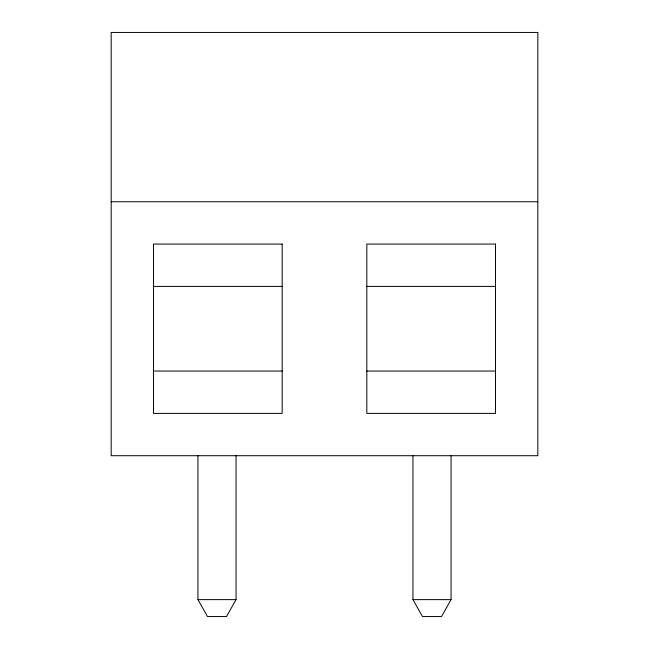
<?xml version="1.0" encoding="UTF-8"?>
<svg xmlns="http://www.w3.org/2000/svg" width="649" height="649" viewBox="0 0 649 649"><rect width="100%" height="100%" fill="white"/><g stroke="black" fill="none" stroke-linecap="round" stroke-linejoin="round"><path stroke-width="0.97" d="M236.041 455.712L236.041 599.619L226.517 616.55L207.469 616.55L197.945 599.619L197.945 455.712M451.055 455.712L451.055 599.619L441.531 616.55L422.483 616.55L412.959 599.619L412.959 455.712M111.174 201.758L537.826 201.758M153.505 286.404L282.177 286.404M366.823 286.404L495.495 286.404M153.505 371.058L282.177 371.058M366.823 371.058L495.495 371.058M197.945 599.619L236.041 599.619M412.959 599.619L451.055 599.619M537.826 32.45L111.174 32.45L111.174 455.712L537.826 455.712L537.826 32.45M282.177 244.081L153.505 244.081L153.505 413.389L282.177 413.389L282.177 244.081M495.495 244.081L366.823 244.081L366.823 413.389L495.495 413.389L495.495 244.081"/></g></svg>
